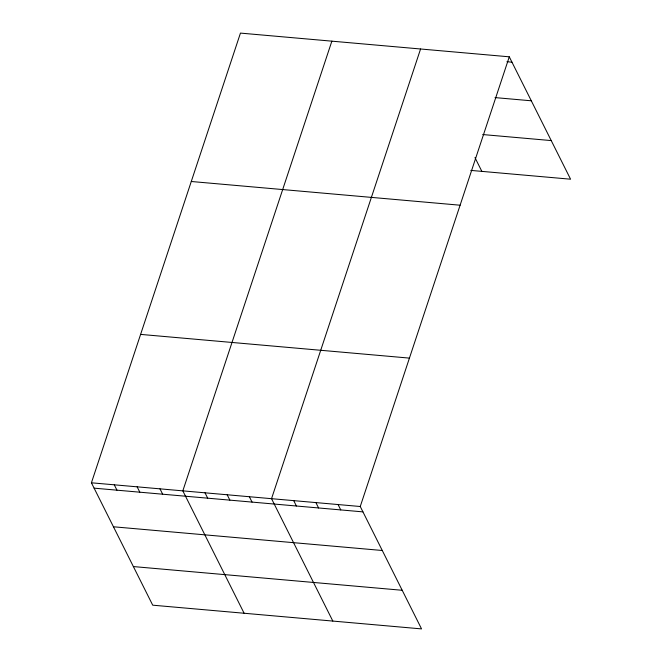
<?xml version="1.0" encoding="UTF-8"?>
<svg xmlns="http://www.w3.org/2000/svg" width="662" height="662" viewBox="0 0 662 662"><rect width="100%" height="100%" fill="white"/><g stroke="black" fill="none" stroke-linecap="round" stroke-linejoin="round"><path stroke-width="0.99" d="M509.285 56.816L360.252 506.504L421.545 628.9L152.715 605.184L91.422 482.797L240.455 33.1L509.285 56.816L570.578 179.203L470.773 170.399M331.861 41.16L182.828 490.856L244.113 613.252M420.577 48.988L271.536 498.685L332.829 621.072M506.935 61.74L511.974 62.178M495.019 97.595L531.313 100.798M482.689 134.543L551.239 140.584M191.277 181.496L460.107 205.212M140.601 334.393L409.439 358.109M91.422 482.797L360.252 506.504M94.112 488.159L362.942 511.875M113.45 526.778L382.28 550.494M133.376 566.564L402.206 590.281M474.96 157.589L481.862 171.384M338.075 504.552L340.764 509.922M315.898 502.599L318.587 507.961M293.721 500.637L296.402 506.008M249.359 496.723L252.048 502.094M227.182 494.771L229.871 500.141M205.005 492.809L207.694 498.18M159.972 488.837L162.662 494.208M137.125 486.827L139.814 492.197M114.269 484.807L116.959 490.178"/></g></svg>
